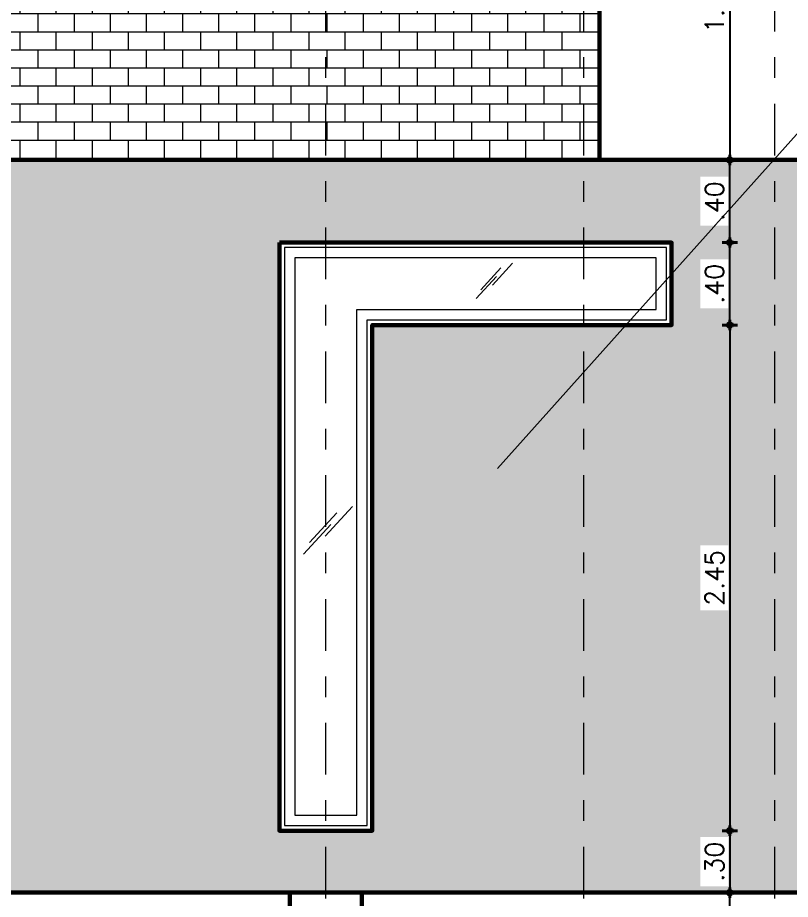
# Model space of a CAD drawing. Header units: metres. Extents: x -50 to 76, y -61 to 14.
# Drawn here: x -6.749 to -3.007, y -35.879 to -31.607 of the extents above; entities that cross this region are included whole.
import ezdxf

# ---------------------------------------------------------------- set-up
doc = ezdxf.new("R2010")
doc.units = ezdxf.units.M
doc.header["$MEASUREMENT"] = 0
doc.linetypes.add('CENTERX2', pattern=[4, 2.5, -0.5, 0.5, -0.5])
doc.linetypes.add('DASHDOT2', pattern=[0.5, 0.25, -0.125, 0, -0.125])
for name, color, linetype, lineweight in [('1 ACHURADO PLACAS', 45, 'Continuous', 15), ('1 CALCAS', 255, 'Continuous', 60), ('1 NIVELES', 145, 'Continuous', 18), ('1 VENTTANAS', 2, 'Continuous', 18), ('COTA10', 153, 'Continuous', 13), ('COTAS', 251, 'Continuous', 35), ('EJES', 251, 'CENTERX2', 0)]:
    doc.layers.add(name, color=color, linetype=linetype, lineweight=lineweight)
doc.styles.add('cotas', font='romans.shx')
doc.dimstyles.new('COT-50', dxfattribs={"dimscale": 0.5, "dimtxt": 0.18, "dimasz": 0.05, "dimexe": 0.08, "dimexo": 0.1, "dimgap": 0.06, "dimtad": 1, "dimzin": 4, "dimdsep": 46, "dimtxsty": 'cotas', "dimblk1": 'COTA', "dimblk2": 'COTA', "dimsah": 1, "dimcen": 0.09, "dimse1": 1, "dimse2": 1, "dimclrd": 256, "dimclre": 253, "dimclrt": 14, "dimadec": 0, "dimazin": 0, "dimtfac": 1, "dimtix": 1, "dimtmove": 0, "dimatfit": 3, "dimldrblk": 'COTA', "dimfxl": 1, "dimtfill": 1, "dimtfillclr": 256, "dimtolj": 1, "dimtzin": 12, "dimarcsym": 0})

# ---------------------------------------------------------------- blocks, each defined once
blk = doc.blocks.new('COTA')
for p, q in [((-1, 0), (1, 0)), ((0, 1.5), (0, -1.5))]:
    blk.add_line(p, q)
blk.add_circle((0, 0), 0.5)
blk = doc.blocks.new('*D736')
at = {"layer": 'COTAS', "lineweight": -2, "transparency": 16777216}
blk.add_line((-3.2998, -30.8213), (-3.2998, -32.2713), dxfattribs=at)
at = {"layer": 'Defpoints', "color": 0, "transparency": 16777216}
for p in [(-3.9319, -30.7963), (-3.9319, -32.2963), (-3.2998, -32.2963)]:
    blk.add_point(p, dxfattribs=at)
at = {"layer": 'COTAS', "lineweight": -2, "transparency": 16777216, "xscale": 0.025, "yscale": 0.025, "zscale": 0.025}
for p, rotation in [((-3.2998, -30.7963), 90), ((-3.2998, -32.2963), 270)]:
    blk.add_blockref('COTA', p, dxfattribs=dict(at, rotation=rotation))
at = {"layer": 'COTAS', "color": 14, "transparency": 16777216, "insert": (-3.3748, -31.5463), "char_height": 0.09, "attachment_point": 5, "rotation": 90, "style": 'cotas', "bg_fill": 3, "box_fill_scale": 1.25, "bg_fill_color": 256, "bg_fill_true_color": 13158600, "bg_fill_transparency": 0}
blk.add_mtext('\\A1;1.50', dxfattribs=at)
blk = doc.blocks.new('*D737')
at = {"layer": 'COTAS', "lineweight": -2, "transparency": 16777216}
blk.add_line((-3.2998, -32.6713), (-3.2998, -32.3213), dxfattribs=at)
at = {"layer": 'Defpoints', "color": 0, "transparency": 16777216}
for p in [(-3.5819, -32.2963), (-3.2998, -32.2963), (-3.5819, -32.6963)]:
    blk.add_point(p, dxfattribs=at)
at = {"layer": 'COTAS', "lineweight": -2, "transparency": 16777216, "xscale": 0.025, "yscale": 0.025, "zscale": 0.025}
for p, rotation in [((-3.2998, -32.2963), 90), ((-3.2998, -32.6963), 270)]:
    blk.add_blockref('COTA', p, dxfattribs=dict(at, rotation=rotation))
at = {"layer": 'COTAS', "color": 14, "transparency": 16777216, "insert": (-3.3748, -32.4963), "char_height": 0.09, "attachment_point": 5, "rotation": 90, "style": 'cotas', "bg_fill": 3, "box_fill_scale": 1.25, "bg_fill_color": 256, "bg_fill_true_color": 13158600, "bg_fill_transparency": 0}
blk.add_mtext('\\A1;.40', dxfattribs=at)
blk = doc.blocks.new('*D738')
at = {"layer": 'COTAS', "lineweight": -2, "transparency": 16777216}
blk.add_line((-3.2998, -33.0713), (-3.2998, -32.7213), dxfattribs=at)
at = {"layer": 'Defpoints', "color": 0, "transparency": 16777216}
for p in [(-3.5819, -32.6963), (-3.2998, -32.6963), (-3.5819, -33.0963)]:
    blk.add_point(p, dxfattribs=at)
at = {"layer": 'COTAS', "lineweight": -2, "transparency": 16777216, "xscale": 0.025, "yscale": 0.025, "zscale": 0.025}
for p, rotation in [((-3.2998, -32.6963), 90), ((-3.2998, -33.0963), 270)]:
    blk.add_blockref('COTA', p, dxfattribs=dict(at, rotation=rotation))
at = {"layer": 'COTAS', "color": 14, "transparency": 16777216, "insert": (-3.3748, -32.8963), "char_height": 0.09, "attachment_point": 5, "rotation": 90, "style": 'cotas', "bg_fill": 3, "box_fill_scale": 1.25, "bg_fill_color": 256, "bg_fill_true_color": 13158600, "bg_fill_transparency": 0}
blk.add_mtext('\\A1;.40', dxfattribs=at)
blk = doc.blocks.new('*D739')
at = {"layer": 'COTAS', "lineweight": -2, "transparency": 16777216}
blk.add_line((-3.2998, -33.1213), (-3.2998, -35.5213), dxfattribs=at)
at = {"layer": 'Defpoints', "color": 0, "transparency": 16777216}
for p in [(-5.0319, -33.0963), (-5.0319, -35.5463), (-3.2998, -35.5463)]:
    blk.add_point(p, dxfattribs=at)
at = {"layer": 'COTAS', "lineweight": -2, "transparency": 16777216, "xscale": 0.025, "yscale": 0.025, "zscale": 0.025}
for p, rotation in [((-3.2998, -33.0963), 90), ((-3.2998, -35.5463), 270)]:
    blk.add_blockref('COTA', p, dxfattribs=dict(at, rotation=rotation))
at = {"layer": 'COTAS', "color": 14, "transparency": 16777216, "insert": (-3.3748, -34.3213), "char_height": 0.09, "attachment_point": 5, "rotation": 90, "style": 'cotas', "bg_fill": 3, "box_fill_scale": 1.25, "bg_fill_color": 256, "bg_fill_true_color": 13158600, "bg_fill_transparency": 0}
blk.add_mtext('\\A1;2.45', dxfattribs=at)
blk = doc.blocks.new('*D740')
at = {"layer": 'COTAS', "lineweight": -2, "transparency": 16777216}
blk.add_line((-3.2998, -35.5713), (-3.2998, -35.8213), dxfattribs=at)
at = {"layer": 'Defpoints', "color": 0, "transparency": 16777216}
for p in [(-5.0319, -35.5463), (-5.0319, -35.8463), (-3.2998, -35.8463)]:
    blk.add_point(p, dxfattribs=at)
at = {"layer": 'COTAS', "lineweight": -2, "transparency": 16777216, "xscale": 0.025, "yscale": 0.025, "zscale": 0.025}
for p, rotation in [((-3.2998, -35.5463), 90), ((-3.2998, -35.8463), 270)]:
    blk.add_blockref('COTA', p, dxfattribs=dict(at, rotation=rotation))
at = {"layer": 'COTAS', "color": 14, "transparency": 16777216, "insert": (-3.3748, -35.6963), "char_height": 0.09, "attachment_point": 5, "rotation": 90, "style": 'cotas', "bg_fill": 3, "box_fill_scale": 1.25, "bg_fill_color": 256, "bg_fill_true_color": 13158600, "bg_fill_transparency": 0}
blk.add_mtext('\\A1;.30', dxfattribs=at)
blk = doc.blocks.new('*D741')
at = {"layer": 'COTAS', "lineweight": -2, "transparency": 16777216}
blk.add_line((-3.2998, -36.2713), (-3.2998, -35.8713), dxfattribs=at)
at = {"layer": 'Defpoints', "color": 0, "transparency": 16777216}
for p in [(-5.0819, -35.8463), (-3.2998, -35.8463), (-5.0819, -36.2963)]:
    blk.add_point(p, dxfattribs=at)
at = {"layer": 'COTAS', "lineweight": -2, "transparency": 16777216, "xscale": 0.025, "yscale": 0.025, "zscale": 0.025}
for p, rotation in [((-3.2998, -35.8463), 90), ((-3.2998, -36.2963), 270)]:
    blk.add_blockref('COTA', p, dxfattribs=dict(at, rotation=rotation))
at = {"layer": 'COTAS', "color": 14, "transparency": 16777216, "insert": (-3.3748, -36.0713), "char_height": 0.09, "attachment_point": 5, "rotation": 90, "style": 'cotas', "bg_fill": 3, "box_fill_scale": 1.25, "bg_fill_color": 256, "bg_fill_true_color": 13158600, "bg_fill_transparency": 0}
blk.add_mtext('\\A1;.45', dxfattribs=at)

msp = doc.modelspace()

# ---------------------------------------------------------------- hatches: boundary and pattern name
at = {"layer": '1 ACHURADO PLACAS'}
h = msp.add_hatch(dxfattribs=at)
h.set_pattern_fill('BRICK', color=256, scale=0.35)
h.paths.add_polyline_path([(-15.4819, -30.7963), (-15.6319, -30.7963), (-15.6319, -31.9963), (-15.4819, -31.9963)])
h.paths.add_polyline_path([(-14.0469, -30.7963), (-15.4819, -30.7963), (-15.4819, -31.9963), (-14.0469, -31.9963)])
h.paths.add_polyline_path([(-10.1819, -30.7963), (-14.0469, -30.7963), (-14.0469, -31.9963), (-13.8819, -31.9963), (-13.8819, -32.2963), (-10.1819, -32.2963)])
h.paths.add_polyline_path([(-9.6819, -31.2963), (-9.5069, -31.2963), (-9.5069, -30.7963), (-10.1819, -30.7963), (-10.1819, -32.2963), (-9.6819, -32.2963)])
h.paths.add_polyline_path([(-8.1569, -30.7963), (-9.5069, -30.7963), (-9.5069, -31.2963), (-9.3319, -31.2963), (-9.3319, -32.2963), (-8.1569, -32.2963)])
h.paths.add_polyline_path([(-7.6319, -30.7963), (-8.1569, -30.7963), (-8.1569, -32.2963), (-7.6319, -32.2963)])
h.paths.add_polyline_path([(-7.0819, -30.7963), (-7.6319, -30.7963), (-7.6319, -32.2963), (-7.2319, -32.2963), (-7.0819, -32.2963)])
h.paths.add_polyline_path([(-5.2569, -30.7963), (-7.0819, -30.7963), (-7.0819, -32.2963), (-5.2569, -32.2963)])
h.paths.add_polyline_path([(-4.0069, -30.7963), (-5.2569, -30.7963), (-5.2569, -32.2963), (-4.0069, -32.2963)])
h.paths.add_polyline_path([(-3.9319, -30.7963), (-4.0069, -30.7963), (-4.0069, -32.2963), (-3.9319, -32.2963)])
h = msp.add_hatch(dxfattribs=at)
h.set_pattern_fill('AR-RSHKE', color=256, scale=0.008, angle=90)
h.paths.add_polyline_path([(-9.5069, -31.2963), (-9.6819, -31.2963), (-9.6819, -38.7963), (-9.5069, -38.7963)])
h.paths.add_polyline_path([(-9.3319, -31.2963), (-9.5069, -31.2963), (-9.5069, -38.7963), (-9.3319, -38.7963)])
h.paths.add_polyline_path([(-5.4819, -32.6963), (-5.2569, -32.6963), (-5.2569, -32.2963), (-7.0819, -32.2963), (-7.0819, -35.8463), (-5.2569, -35.8463), (-5.2569, -35.5463), (-5.4819, -35.5463)])
h.paths.add_polyline_path([(-7.0819, -32.2963), (-7.2319, -32.2963), (-7.2319, -35.8463), (-7.0819, -35.8463)])
h.paths.add_polyline_path([(-4.0069, -32.2963), (-5.2569, -32.2963), (-5.2569, -32.6963), (-4.0069, -32.6963)])
h.paths.add_polyline_path([(-3.0819, -32.2963), (-4.0069, -32.2963), (-4.0069, -32.6963), (-3.5819, -32.6963), (-3.5819, -33.0963), (-4.0069, -33.0963), (-4.0069, -35.8463), (-3.0819, -35.8463)])
h.paths.add_polyline_path([(-4.0069, -33.0963), (-5.0319, -33.0963), (-5.0319, -35.5463), (-5.2569, -35.5463), (-5.2569, -35.8463), (-4.0069, -35.8463)])
h.paths.add_polyline_path([(-2.9319, -32.2963), (-3.0819, -32.2963), (-3.0819, -35.8463), (-2.9319, -35.8463), (-2.9319, -35.5463), (-2.9319, -35.5463), (-2.9319, -34.6463)])

# ---------------------------------------------------------------- linework, layer by layer
at = {"layer": '1 CALCAS'}
for p, q in [((-5.4319, -35.8463), (-5.4319, -38.7963)), ((-5.0819, -35.8463), (-5.0819, -38.7963))]:
    msp.add_line(p, q, dxfattribs=at)
msp.add_lwpolyline([(-15.6319, -31.9963), (-15.6319, -30.7963), (-3.9319, -30.7963), (-3.9319, -32.2963)], dxfattribs=at)
for points in [[(-7.2319, -32.2963), (-2.9319, -32.2963), (-2.9319, -35.8463), (-7.2319, -35.8463)], [(-5.4819, -32.6963), (-3.5819, -32.6963), (-3.5819, -33.0963), (-5.0319, -33.0963), (-5.0319, -35.5463), (-5.4819, -35.5463)]]:
    msp.add_lwpolyline(points, close=True, dxfattribs=at)
at = {"layer": '1 VENTTANAS'}
for points in [[(-5.4569, -35.5213), (-5.0569, -35.5213), (-5.0569, -33.0713), (-3.6069, -33.0713), (-3.6069, -32.7213), (-5.4569, -32.7213)], [(-5.4069, -35.4713), (-5.1069, -35.4713), (-5.1069, -33.0213), (-3.6569, -33.0213), (-3.6569, -32.7713), (-5.4069, -32.7713)]]:
    msp.add_lwpolyline(points, close=True, dxfattribs=at)
at = {"layer": 'COTA10'}
for p, q in [((-4.4501, -32.9028), (-4.3522, -32.7965)), ((-4.5067, -32.9258), (-4.4088, -32.8195)), ((-4.5283, -32.9675), (-4.4304, -32.8612)), ((-5.2595, -34.1186), (-5.128, -33.9756)), ((-5.3356, -34.1495), (-5.204, -34.0065)), ((-5.3646, -34.2056), (-5.2331, -34.0625))]:
    msp.add_line(p, q, dxfattribs=at)
at = {"layer": 'EJES', "linetype": 'DASHDOT2'}
for p, q in [((-5.2569, -40.074), (-5.2569, -29.6766)), ((-4.0069, -40.074), (-4.0069, -29.6766)), ((-3.0819, -40.074), (-3.0819, -29.6766))]:
    msp.add_line(p, q, dxfattribs=at)

# ---------------------------------------------------------------- next in the draw order: dimensions: what is measured, and where the dimension line sits
at = {"layer": 'COTAS'}
dim = msp.add_linear_dim(base=(-3.2998, -32.2963), p1=(-3.9319, -30.7963), p2=(-3.9319, -32.2963), angle=90, dimstyle='COT-50', dxfattribs=at)
dim.commit()
dim.dimension.update_dxf_attribs({"geometry": '*D736', "text_midpoint": (-3.3748, -31.5463)})

# ---------------------------------------------------------------- next in the draw order: dimensions: what is measured, and where the dimension line sits
dim = msp.add_linear_dim(base=(-3.2998, -32.2963), p1=(-3.5819, -32.6963), p2=(-3.5819, -32.2963), angle=90, dimstyle='COT-50', dxfattribs=at)
dim.commit()
dim.dimension.update_dxf_attribs({"geometry": '*D737', "text_midpoint": (-3.3748, -32.4963)})

# ---------------------------------------------------------------- next in the draw order: dimensions: what is measured, and where the dimension line sits
dim = msp.add_linear_dim(base=(-3.2998, -32.6963), p1=(-3.5819, -33.0963), p2=(-3.5819, -32.6963), angle=90, dimstyle='COT-50', dxfattribs=at)
dim.commit()
dim.dimension.update_dxf_attribs({"geometry": '*D738', "text_midpoint": (-3.3748, -32.8963)})

# ---------------------------------------------------------------- next in the draw order: dimensions: what is measured, and where the dimension line sits
dim = msp.add_linear_dim(base=(-3.2998, -35.5463), p1=(-5.0319, -33.0963), p2=(-5.0319, -35.5463), angle=90, dimstyle='COT-50', dxfattribs=at)
dim.commit()
dim.dimension.update_dxf_attribs({"geometry": '*D739', "text_midpoint": (-3.3748, -34.3213)})

# ---------------------------------------------------------------- next in the draw order: linework, layer by layer
at = {"layer": '1 NIVELES'}
msp.add_line((-2.4296, -31.5597), (-4.4258, -33.7913), dxfattribs=at)

# ---------------------------------------------------------------- next in the draw order: dimensions: what is measured, and where the dimension line sits
at = {"layer": 'COTAS'}
dim = msp.add_linear_dim(base=(-3.2998, -35.8463), p1=(-5.0319, -35.5463), p2=(-5.0319, -35.8463), angle=90, dimstyle='COT-50', dxfattribs=at)
dim.commit()
dim.dimension.update_dxf_attribs({"geometry": '*D740', "text_midpoint": (-3.3748, -35.6963)})

# ---------------------------------------------------------------- next in the draw order: dimensions: what is measured, and where the dimension line sits
dim = msp.add_linear_dim(base=(-3.2998, -35.8463), p1=(-5.0819, -36.2963), p2=(-5.0819, -35.8463), angle=90, dimstyle='COT-50', dxfattribs=at)
dim.commit()
dim.dimension.update_dxf_attribs({"geometry": '*D741', "text_midpoint": (-3.3748, -36.0713)})

doc.saveas('drawing.dxf')
